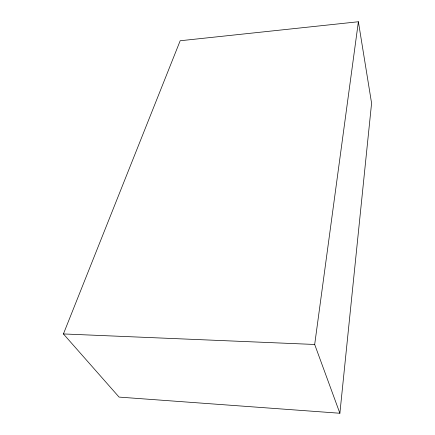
<?xml version="1.0" encoding="UTF-8"?>
<svg xmlns="http://www.w3.org/2000/svg" width="435" height="435" viewBox="0 0 435 435"><rect width="100%" height="100%" fill="white"/><g stroke="black" fill="none" stroke-linecap="round" stroke-linejoin="round"><path stroke-width="0.65" d="M339.882 413.25L371.582 103.204L358.386 21.75L180.177 40.754L63.418 333.939L119.07 397.095L339.882 413.25L314.684 344.471L358.386 21.75M63.418 333.939L314.684 344.471"/></g></svg>
